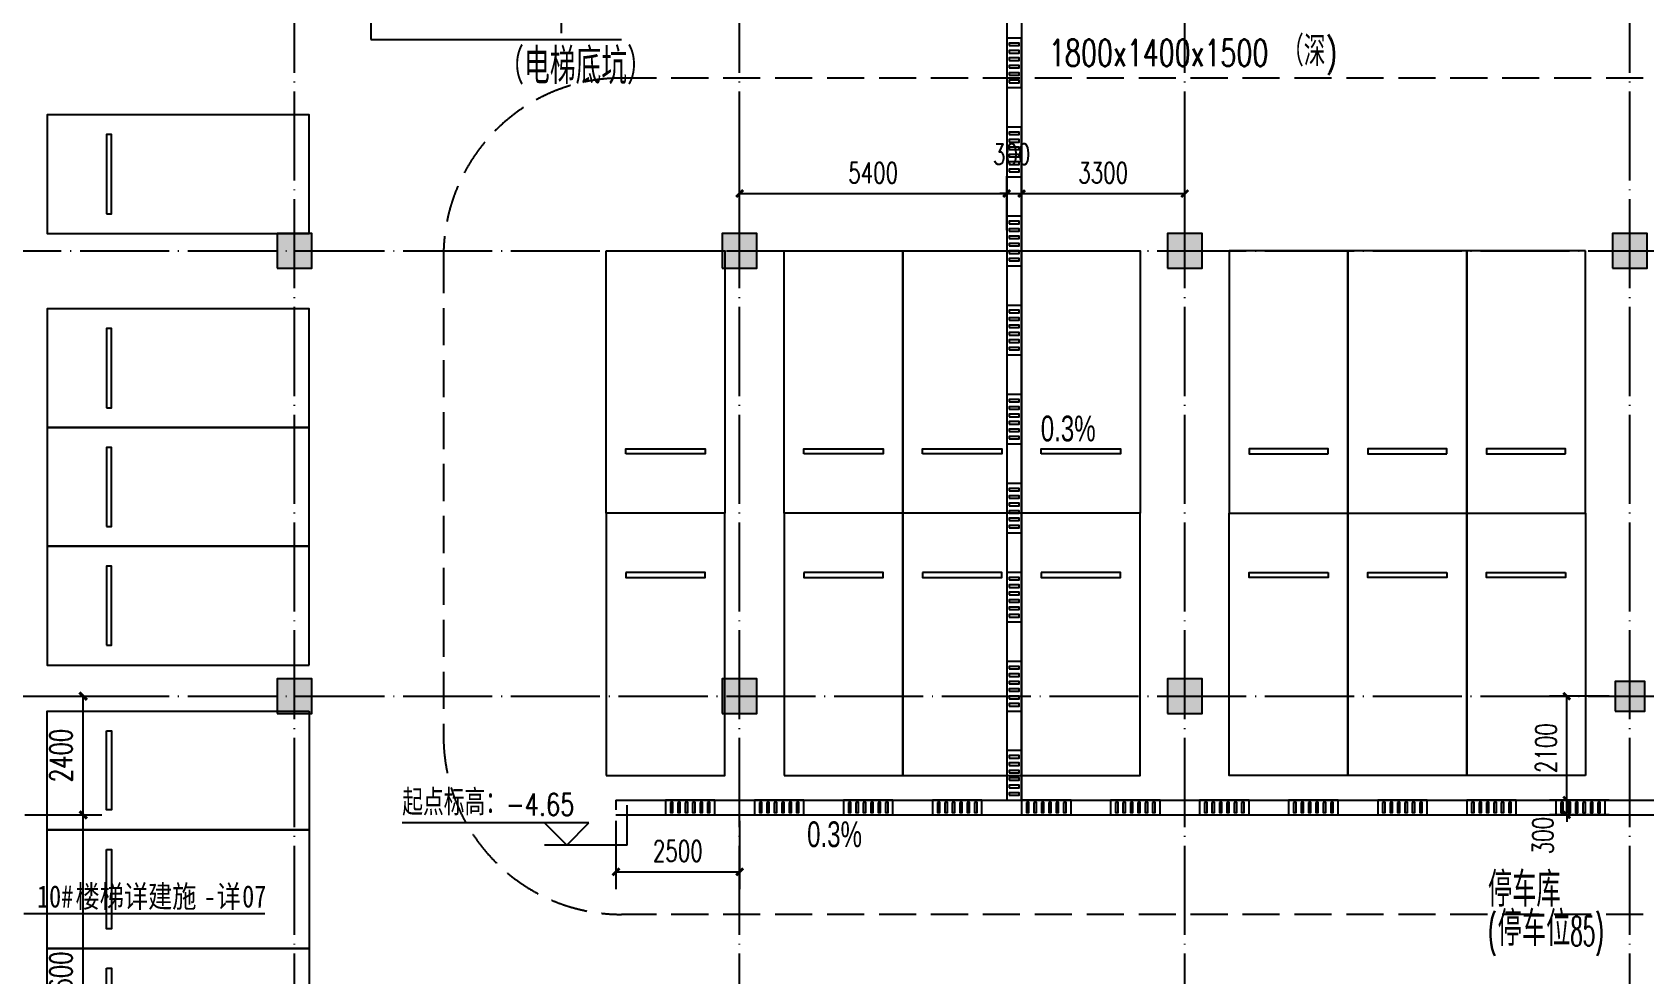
# Model space of a CAD drawing. Extents: x 246015 to 608740, y -108003 to 88400.
# Drawn here: x 458052 to 490654, y -8092 to 10959 of the extents above; entities that cross this region are included whole.
import ezdxf

# ---------------------------------------------------------------- set-up
doc = ezdxf.new("R2010")
doc.units = 0
doc.header["$LTSCALE"] = 3000
doc.header["$MEASUREMENT"] = 0
doc.header["$PDMODE"] = 1
doc.linetypes.add('DASH', pattern=[0.35, 0.25, -0.1])
doc.linetypes.add('DOTE', pattern=[2.42, 2, -0.2, 0.02, -0.2])
doc.layers.get('0').update_dxf_attribs({"linetype": 'CONTINUOUS'})
doc.layers.get('DEFPOINTS').update_dxf_attribs({"linetype": 'CONTINUOUS'})
for name, color, linetype in [('column', 9, 'CONTINUOUS'), ('DIM_ELEV', 3, 'CONTINUOUS'), ('DIM_LEAD', 3, 'CONTINUOUS'), ('dote', 1, 'DOTE'), ('LVTRY', 6, 'CONTINUOUS'), ('PUB_DIM', 3, 'CONTINUOUS'), ('PUB_HATCH', 8, 'CONTINUOUS'), ('PUB_TEXT', 7, 'CONTINUOUS'), ('TWT_ELEV', 3, 'CONTINUOUS'), ('TWT_TEXT', 7, 'CONTINUOUS'), ('WALL-1', 31, 'CONTINUOUS'), ('WSBZ', 84, 'CONTINUOUS'), ('车位', 6, 'CONTINUOUS'), ('车库沟', 5, 'CONTINUOUS')]:
    doc.layers.add(name, color=color, linetype=linetype)
doc.styles.add('-黑体', font='simhei.ttf', dxfattribs={"width": 0.8})
doc.styles.add('_TCH_DIM', font='SIMPLEX', dxfattribs={"bigfont": 'GBCBIG'})
doc.styles.add('_TWT_DIM', font='SIMPLEX', dxfattribs={"width": 0.8, "height": 3, "bigfont": 'HZTXT'})
doc.styles.add('DIM_FONT', font='simplex.shx', dxfattribs={"width": 0.7, "bigfont": 'hztxt.shx'})
doc.styles.add('hy-linetype-style', font='hztxt_e.shx', dxfattribs={"width": 0.7, "bigfont": 'hztxt.shx'})
doc.dimstyles.new('DIMN140', dxfattribs={"dimscale": 1.4, "dimtxt": 300, "dimasz": 100, "dimexe": 250, "dimexo": 300, "dimgap": 150, "dimtad": 1, "dimdec": 0, "dimzin": 0, "dimdsep": 46, "dimtxsty": 'DIM_FONT', "dimblk": 'ARCHTICK', "dimcen": 0.09, "dimclrt": 7, "dimazin": 2, "dimtfac": 1, "dimtdec": 0, "dimtix": 1, "dimtmove": 2, "dimatfit": 3, "dimfxl": 0, "dimtolj": 1, "dimtzin": 0, "dimarcsym": 0})
doc.dimstyles.new('DIMN150', dxfattribs={"dimscale": 1.5, "dimtxt": 300, "dimasz": 100, "dimexe": 250, "dimexo": 300, "dimgap": 150, "dimtad": 1, "dimdec": 0, "dimzin": 0, "dimdsep": 46, "dimtxsty": 'DIM_FONT', "dimblk": 'ARCHTICK', "dimcen": 0.09, "dimclrt": 7, "dimazin": 2, "dimtfac": 1, "dimtdec": 0, "dimtix": 1, "dimtmove": 2, "dimatfit": 3, "dimfxl": 0, "dimtolj": 1, "dimtzin": 0, "dimarcsym": 0})

# ---------------------------------------------------------------- blocks, each defined once
blk = doc.blocks.new('che')
at = {"layer": '车位'}
for points in [[(0, 0), (2400, 0), (2400, 5300), (0, 5300), (0, 0)], [(400, 4100), (400, 4000), (2000, 4000), (2000, 4100), (400, 4100)]]:
    blk.add_lwpolyline(points, dxfattribs=at)
blk = doc.blocks.new('A$C7DAA5A07')
at = {"layer": 'WSBZ'}
for points in [[(0, 0), (1000, 0), (1000, 300), (0, 300)], [(100, 250), (100, 50), (150, 50), (150, 250)], [(250, 250), (250, 50), (300, 50), (300, 250)], [(400, 250), (400, 50), (450, 50), (450, 250)], [(550, 250), (550, 50), (600, 50), (600, 250)], [(700, 250), (700, 50), (750, 50), (750, 250)], [(850, 250), (850, 50), (900, 50), (900, 250)]]:
    blk.add_lwpolyline(points, close=True, dxfattribs=at)
blk = doc.blocks.new('_ARCHTICK')
at = {"color": 0, "linetype": 'ByBlock', "const_width": 0.4}
blk.add_lwpolyline([(-0.5, -0.5), (0.5, 0.5)], dxfattribs=at)
blk = doc.blocks.new('*D44')
at = {"layer": 'DEFPOINTS', "color": 0}
for p in [(469854, -4561), (472354, -4561), (472354, -6011)]:
    blk.add_point(p, dxfattribs=at)
at = {"layer": 'PUB_DIM', "color": 0, "lineweight": -2}
for p, q in [((469854, -4981), (469854, -6361)), ((472354, -4981), (472354, -6361)), ((469854, -6011), (472354, -6011))]:
    blk.add_line(p, q, dxfattribs=at)
at = {"layer": 'PUB_DIM', "color": 0, "lineweight": -2, "xscale": 140, "yscale": 140, "zscale": 140, "rotation": 180}
blk.add_blockref('_ARCHTICK', (469854, -6011), dxfattribs=at)
at = {"layer": 'PUB_DIM', "color": 0, "lineweight": -2, "xscale": 140, "yscale": 140, "zscale": 140}
blk.add_blockref('_ARCHTICK', (472354, -6011), dxfattribs=at)
at = {"layer": 'PUB_DIM', "color": 7, "insert": (471104, -5591), "char_height": 420, "attachment_point": 5, "style": 'DIM_FONT'}
blk.add_mtext('\\A1;2500', dxfattribs=at)
blk = doc.blocks.new('*D45')
at = {"layer": 'DEFPOINTS', "color": 0}
for p in [(489077, -2461), (490354, -2461), (490354, -4561)]:
    blk.add_point(p, dxfattribs=at)
at = {"layer": 'PUB_DIM', "color": 0, "lineweight": -2}
for p, q in [((489934, -2461), (488727, -2461)), ((489077, -4561), (489077, -2461)), ((489934, -4561), (488727, -4561))]:
    blk.add_line(p, q, dxfattribs=at)
at = {"layer": 'PUB_DIM', "color": 0, "lineweight": -2, "xscale": 140, "yscale": 140, "zscale": 140}
for p, rotation in [((489077, -2461), 90), ((489077, -4561), 270)]:
    blk.add_blockref('_ARCHTICK', p, dxfattribs=dict(at, rotation=rotation))
at = {"layer": 'PUB_DIM', "color": 7, "insert": (488657, -3511), "char_height": 420, "attachment_point": 5, "rotation": 90, "style": 'DIM_FONT'}
blk.add_mtext('\\A1;2100', dxfattribs=at)
blk = doc.blocks.new('*D46')
at = {"layer": 'DEFPOINTS', "color": 0}
for p in [(489077, -4561), (490354, -4561), (490354, -4861)]:
    blk.add_point(p, dxfattribs=at)
at = {"layer": 'PUB_DIM', "color": 0, "lineweight": -2}
for p, q in [((489934, -4561), (488727, -4561)), ((489077, -4561), (489077, -4421)), ((489077, -4861), (489077, -4561)), ((489934, -4861), (488727, -4861)), ((489077, -4861), (489077, -5001))]:
    blk.add_line(p, q, dxfattribs=at)
at = {"layer": 'PUB_DIM', "color": 0, "lineweight": -2, "xscale": 140, "yscale": 140, "zscale": 140}
for p, rotation in [((489077, -4561), 270), ((489077, -4861), 90)]:
    blk.add_blockref('_ARCHTICK', p, dxfattribs=dict(at, rotation=rotation))
at = {"layer": 'PUB_DIM', "color": 7, "insert": (488594, -5279), "char_height": 420, "attachment_point": 5, "rotation": 90, "style": 'DIM_FONT'}
blk.add_mtext('\\A1;300', dxfattribs=at)
blk = doc.blocks.new('*D49')
at = {"layer": 'DEFPOINTS', "color": 0}
for p in [(477754, 7699), (472354, 6539), (477754, 6539)]:
    blk.add_point(p, dxfattribs=at)
at = {"layer": 'PUB_DIM', "color": 0, "lineweight": -2}
for p, q in [((472354, 6959), (472354, 8049)), ((477754, 6959), (477754, 8049)), ((472354, 7699), (477754, 7699))]:
    blk.add_line(p, q, dxfattribs=at)
at = {"layer": 'PUB_DIM', "color": 0, "lineweight": -2, "xscale": 140, "yscale": 140, "zscale": 140, "rotation": 180}
blk.add_blockref('_ARCHTICK', (472354, 7699), dxfattribs=at)
at = {"layer": 'PUB_DIM', "color": 0, "lineweight": -2, "xscale": 140, "yscale": 140, "zscale": 140}
blk.add_blockref('_ARCHTICK', (477754, 7699), dxfattribs=at)
at = {"layer": 'PUB_DIM', "color": 7, "insert": (475054, 8119), "char_height": 420, "attachment_point": 5, "style": 'DIM_FONT'}
blk.add_mtext('\\A1;5400', dxfattribs=at)
blk = doc.blocks.new('*D50')
at = {"layer": 'DEFPOINTS', "color": 0}
for p in [(478054, 7699), (477754, 6539), (478054, 6539)]:
    blk.add_point(p, dxfattribs=at)
at = {"layer": 'PUB_DIM', "color": 0, "lineweight": -2}
for p, q in [((477754, 6959), (477754, 8049)), ((478054, 6959), (478054, 8049)), ((477754, 7699), (477614, 7699)), ((477754, 7699), (478054, 7699)), ((478054, 7699), (478194, 7699))]:
    blk.add_line(p, q, dxfattribs=at)
at = {"layer": 'PUB_DIM', "color": 0, "lineweight": -2, "xscale": 140, "yscale": 140, "zscale": 140}
blk.add_blockref('_ARCHTICK', (477754, 7699), dxfattribs=at)
at = {"layer": 'PUB_DIM', "color": 0, "lineweight": -2, "xscale": 140, "yscale": 140, "zscale": 140, "rotation": 180}
blk.add_blockref('_ARCHTICK', (478054, 7699), dxfattribs=at)
at = {"layer": 'PUB_DIM', "color": 7, "insert": (477854, 8493), "char_height": 420, "attachment_point": 5, "style": 'DIM_FONT'}
blk.add_mtext('\\A1;300', dxfattribs=at)
blk = doc.blocks.new('*D51')
at = {"layer": 'DEFPOINTS', "color": 0}
for p in [(481354, 7699), (478054, 6539), (481354, 6539)]:
    blk.add_point(p, dxfattribs=at)
at = {"layer": 'PUB_DIM', "color": 0, "lineweight": -2}
for p, q in [((478054, 6959), (478054, 8049)), ((481354, 6959), (481354, 8049)), ((478054, 7699), (481354, 7699))]:
    blk.add_line(p, q, dxfattribs=at)
at = {"layer": 'PUB_DIM', "color": 0, "lineweight": -2, "xscale": 140, "yscale": 140, "zscale": 140, "rotation": 180}
blk.add_blockref('_ARCHTICK', (478054, 7699), dxfattribs=at)
at = {"layer": 'PUB_DIM', "color": 0, "lineweight": -2, "xscale": 140, "yscale": 140, "zscale": 140}
blk.add_blockref('_ARCHTICK', (481354, 7699), dxfattribs=at)
at = {"layer": 'PUB_DIM', "color": 7, "insert": (479704, 8119), "char_height": 420, "attachment_point": 5, "style": 'DIM_FONT'}
blk.add_mtext('\\A1;3300', dxfattribs=at)
blk = doc.blocks.new('*D587')
at = {"layer": 'DEFPOINTS', "color": 0}
for p in [(457454, -4861), (459082, -4861), (457454, -11461)]:
    blk.add_point(p, dxfattribs=at)
at = {"layer": 'PUB_DIM', "color": 0, "lineweight": -2}
for p, q in [((457904, -4861), (459457, -4861)), ((459082, -11461), (459082, -4861)), ((457904, -11461), (459457, -11461))]:
    blk.add_line(p, q, dxfattribs=at)
at = {"layer": 'PUB_DIM', "color": 0, "lineweight": -2, "xscale": 150, "yscale": 150, "zscale": 150}
for p, rotation in [((459082, -4861), 90), ((459082, -11461), 270)]:
    blk.add_blockref('_ARCHTICK', p, dxfattribs=dict(at, rotation=rotation))
at = {"layer": 'PUB_DIM', "color": 7, "insert": (458632, -8161), "char_height": 450, "attachment_point": 5, "rotation": 90, "style": 'DIM_FONT'}
blk.add_mtext('\\A1;6600', dxfattribs=at)
blk = doc.blocks.new('*D588')
at = {"layer": 'DEFPOINTS', "color": 0}
for p in [(457454, -2461), (459082, -2461), (457454, -4861)]:
    blk.add_point(p, dxfattribs=at)
at = {"layer": 'PUB_DIM', "color": 0, "lineweight": -2}
for p, q in [((457904, -2461), (459457, -2461)), ((459082, -4861), (459082, -2461)), ((457904, -4861), (459457, -4861))]:
    blk.add_line(p, q, dxfattribs=at)
at = {"layer": 'PUB_DIM', "color": 0, "lineweight": -2, "xscale": 150, "yscale": 150, "zscale": 150}
for p, rotation in [((459082, -2461), 90), ((459082, -4861), 270)]:
    blk.add_blockref('_ARCHTICK', p, dxfattribs=dict(at, rotation=rotation))
at = {"layer": 'PUB_DIM', "color": 7, "insert": (458632, -3661), "char_height": 450, "attachment_point": 5, "rotation": 90, "style": 'DIM_FONT'}
blk.add_mtext('\\A1;2400', dxfattribs=at)
blk = doc.blocks.new('_FZH')
blk.add_lwpolyline([(-0.5, -0.5), (0.5, -0.5), (0.5, 0.5), (-0.5, 0.5)], close=True)
at = {"layer": 'PUB_HATCH'}
blk.add_solid([(-0.5, -0.5), (0.5, -0.5), (-0.5, 0.5), (0.5, 0.5)], dxfattribs=at)

msp = doc.modelspace()

# ---------------------------------------------------------------- linework, layer by layer
at = {"layer": 'DIM_ELEV', "elevation": 0}
msp.add_lwpolyline([(477858.6, 2427.3, 0, 0, 0), (477858.6, 3782.9, 96, 0, 0), (477858.6, 4142.9, 0, 0, 0)], format="xyseb", dxfattribs=at)
at = {"layer": 'DIM_ELEV'}
msp.add_lwpolyline([(473456.8, -4678.4, 0, 0, 0), (474812.4, -4678.4, 96, 0, 0), (475172.4, -4678.4, 0, 0, 0)], format="xyseb", dxfattribs=at)
at = {"layer": 'DIM_LEAD'}
for p, q in [((464895.4, 12638), (464895.4, 10812.4)), ((464895.4, 10812.4), (469967.1, 10812.4)), ((457881.3, -6854.8), (462754.8, -6854.8))]:
    msp.add_line(p, q, dxfattribs=at)
at = {"layer": 'dote', "ltscale": 0.3}
for p, q in [((463353.9, -37775.7), (463353.9, 53538.6)), ((472353.9, -37775.7), (472353.9, 53538.6)), ((481353.9, -37775.7), (481353.9, 53538.6)), ((490353.9, -37775.7), (490353.9, 53538.6)), ((295667.9, 6538.6), (554353.9, 6538.6)), ((295667.9, -2461.4), (554353.9, -2461.4))]:
    msp.add_line(p, q, dxfattribs=at)
at = {"layer": 'dote'}
msp.add_line((468753.9, 10938.6), (468753.9, 18238.6), dxfattribs=at)
at = {"layer": 'TWT_ELEV'}
for p, q in [((470077.9, -5471.8), (470077.9, -4660.6)), ((469307.7, -5021.8), (465532.2, -5021.8)), ((468857.7, -5471.8), (468407.7, -5021.8)), ((468857.7, -5471.8), (469307.7, -5021.8)), ((470077.9, -5471.8), (468407.7, -5471.8))]:
    msp.add_line(p, q, dxfattribs=at)
at = {"layer": 'WALL-1', "linetype": 'DASH'}
for p, q in [((528421.9, 10032.3), (469967.1, 10032.3)), ((466367.1, 6432.3), (466367.1, -3271.9)), ((528421.9, -6871.9), (469967.1, -6871.9))]:
    msp.add_line(p, q, dxfattribs=at)
for centre, start, end in [((469967.1, 6432.3), 90, 180), ((469967.1, -3271.9), 180, 270)]:
    msp.add_arc(centre, 3600, start, end, dxfattribs=at)
at = {"layer": '车库沟'}
for p, q in [((477753.9, 12138.6, 0), (477753.9, -4561.4, 0)), ((478053.9, 12138.6), (478053.9, -4561.4, 0)), ((469853.7, -4561.4), (477753.9, -4561.4)), ((469853.7, -4561.4), (469853.7, -4761.4)), ((478053.9, -4561.4), (525854.1, -4561.4)), ((469853.7, -4861.4), (525854.1, -4861.4))]:
    msp.add_line(p, q, dxfattribs=at)

# ---------------------------------------------------------------- block references
at = {"layer": 'column'}
for p, xscale, yscale, zscale in [((463353.9, 6538.6), 700, 700, 700), ((472353.9, 6538.6), 700, 700, 700), ((481353.9, 6538.6), 700, 700, 700), ((490353.9, 6538.6), 700, 700, 700), ((463353.9, -2461.4), 700, 700, 700), ((472353.9, -2461.4), 700, 700, 700), ((481353.9, -2461.4), 700, 700, 700), ((490353.9, -2461.4), 600, 600, 600)]:
    msp.add_blockref('_FZH', p, dxfattribs=dict(at, xscale=xscale, yscale=yscale, zscale=zscale))
at = {"layer": 'LVTRY'}
for p, rotation in [((463653.9, 6888.6), 90), ((484653.9, 6538.6), 180), ((487053.9, 6538.6), 180), ((489453.9, 6538.6), 180), ((463653.9, 2968.6), 90), ((463653.9, 568.6), 90), ((463653.9, -1831.4), 90)]:
    msp.add_blockref('che', p, dxfattribs=dict(at, rotation=rotation))
at = {"layer": 'LVTRY', "xscale": -1}
for p, rotation in [((469653.9, 6538.6), 180), ((473253.9, 6538.6), 180), ((475653.9, 6538.6), 180), ((478053.9, 6538.6), 180), ((463653.9, -2761.4), 90), ((463653.9, -5161.4), 90), ((463653.9, -7561.4), 90)]:
    msp.add_blockref('che', p, dxfattribs=dict(at, rotation=rotation))
at = {"layer": 'LVTRY'}
for p in [(469653.9, -4061.4), (473253.9, -4061.4), (475653.9, -4061.4), (478053.9, -4061.4)]:
    msp.add_blockref('che', p, dxfattribs=at)
at = {"layer": 'LVTRY', "xscale": -1}
for p in [(484653.9, -4061.4), (487053.9, -4061.4), (489453.9, -4061.4)]:
    msp.add_blockref('che', p, dxfattribs=at)
at = {"layer": '车库沟', "rotation": 90}
for p in [(478053.9, 9838.6, 0), (478053.9, 8038.6, 0), (478053.9, 6238.6, 0), (478053.9, 4438.6, 0), (478053.9, 2638.6, 0), (478053.9, 838.6, 0), (478053.9, -961.4, 0), (478053.9, -2761.4, 0), (478053.9, -4561.4, 0)]:
    msp.add_blockref('A$C7DAA5A07', p, dxfattribs=at)
at = {"layer": '车库沟'}
for p in [(470854.1, -4861.4), (472654.1, -4861.4), (474454.1, -4861.4), (476254.1, -4861.4), (478054.1, -4861.4), (479854.1, -4861.4), (481654.1, -4861.4), (483454.1, -4861.4), (485254.1, -4861.4), (487054.1, -4861.4), (488854.1, -4861.4), (488854.1, -4861.4)]:
    msp.add_blockref('A$C7DAA5A07', p, dxfattribs=at)

# ---------------------------------------------------------------- texts
at = {"layer": 'DIM_ELEV', "style": 'hy-linetype-style', "width": 0.7}
for p in [(478442.5, 2689, 0), (473718.5, -5511.6)]:
    msp.add_text('0.3%%%', height=520, dxfattribs=at).set_placement(p)
at = {"layer": 'PUB_TEXT'}
for s, height, style, width, p in [('1800x1400x1500', 535.5, '_TCH_DIM', 0.705882, (478606.9, 10273.9)), (')', 535.5, '_TCH_DIM', 0.705882, (484207.6, 10273.9)), ('停车库', 700, 'DIM_FONT', 0.7, (487483.1, -6717.5)), ('10#', 448.1, '-黑体', 0.8, (458148.9, -6732.5)), ('楼梯详建施', 448.1, '-黑体', 0.8, (458926.7, -6732.5)), ('详', 448.1, '-黑体', 0.8, (461778.3, -6732.5)), ('07', 448.1, '-黑体', 0.8, (462296.8, -6732.5)), ('-', 448.1, '-黑体', 0.8, (461519.1, -6732.5)), ('(', 595, 'DIM_FONT', 0.494118, (487483.1, -7510.3)), ('停车位', 700, 'DIM_FONT', 0.7, (487679.1, -7510.3)), ('85)', 595, 'DIM_FONT', 0.494118, (489149.1, -7510.3))]:
    msp.add_text(s, height=height, dxfattribs=dict(at, style=style, width=width)).set_placement(p)
at = {"layer": 'PUB_TEXT', "style": '_TCH_DIM'}
for s, height, p in [('（深', 607.66, (483322.9, 10273.9)), ('（电梯底坑）', 723.4, (467474.4, 9912.4))]:
    msp.add_text(s, height=height, dxfattribs=at).set_placement(p)
at = {"layer": 'TWT_TEXT', "style": '_TWT_DIM'}
for s, height, width, p in [('起点标高：', 525, 0.8, (465532.2, -4871.8)), ('-4.65', 446.25, 0.752941, (467632.2, -4871.8))]:
    msp.add_text(s, height=height, dxfattribs=dict(at, width=width)).set_placement(p)

# ---------------------------------------------------------------- dimensions: what is measured, and where the dimension line sits
at = {"layer": 'PUB_DIM'}
for base, p1, p2, angle, picture, middle in [((478053.9, 7698.9), (477753.9, 6538.6), (478053.9, 6538.6), 360, '*D50', (477853.9, 8493.4)), ((489076.9, -4561.4), (490353.9, -4861.4), (490353.9, -4561.4), 90, '*D46', (488593.9, -5279.4))]:
    dim = msp.add_linear_dim(base=base, p1=p1, p2=p2, angle=angle, dimstyle='DIMN140', dxfattribs=at)
    dim.commit()
    dim.dimension.update_dxf_attribs({"geometry": picture, "text_midpoint": middle, "dimtype": 129})
for p1, p2, distance, dimstyle, picture, middle in [((472353.9, 6538.6), (477753.9, 6538.6), 1160.3, 'DIMN140', '*D49', (475053.9, 8118.9)), ((478053.9, 6538.6), (481353.9, 6538.6), 1160.3, 'DIMN140', '*D51', (479703.9, 8118.9)), ((457453.9, -4861.4), (457453.9, -2461.4), -1627.6, 'DIMN150', '*D588', (458631.5, -3661.4)), ((490353.9, -4561.4), (490353.9, -2461.4), 1276.9, 'DIMN140', '*D45', (488656.9, -3511.4)), ((469853.7, -4561.4), (472353.9, -4561.4), -1450.1, 'DIMN140', '*D44', (471103.8, -5591.5)), ((457453.9, -11461.4), (457453.9, -4861.4), -1627.6, 'DIMN150', '*D587', (458631.5, -8161.4))]:
    dim = msp.add_aligned_dim(p1=p1, p2=p2, distance=distance, dimstyle=dimstyle, dxfattribs=at)
    dim.commit()
    dim.dimension.update_dxf_attribs({"geometry": picture, "text_midpoint": middle})

doc.saveas('drawing.dxf')
